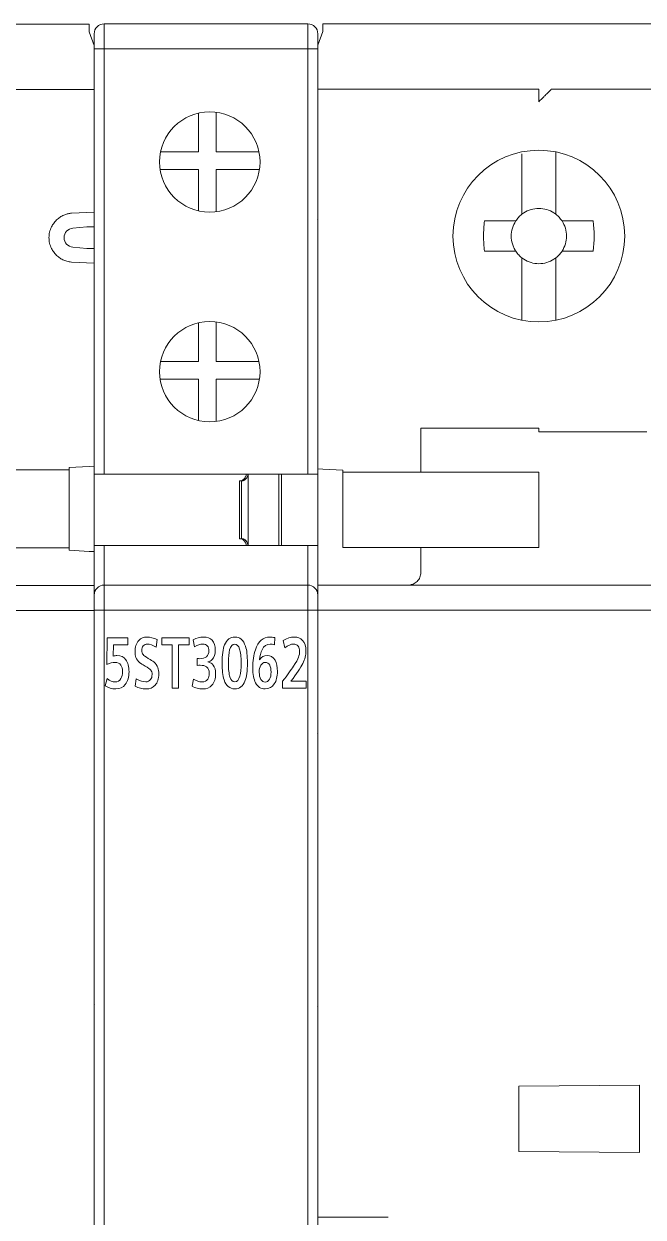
# Model space of a CAD drawing. Header units: millimetres. Extents: x 1359 to 3577, y 1336 to 3557.
# Drawn here: x 2959.39 to 2984.04, y 2729.83 to 2777.34 of the extents above; entities that cross this region are included whole.
import ezdxf

# ---------------------------------------------------------------- set-up
doc = ezdxf.new("R2010")
doc.units = ezdxf.units.MM
doc.layers.add('000-PI-Oprema', color=30, linetype='Continuous', lineweight=5)

msp = doc.modelspace()

# ---------------------------------------------------------------- linework, layer by layer
at = {"layer": '000-PI-Oprema', "color": 0, "lineweight": 0}
for p, q in [((2957.211, 2777.331), (2961.991, 2777.331)), ((2962.191, 2776.481), (2961.991, 2777.031)), ((2971.291, 2777.043), (2971.091, 2776.494)), ((2971.291, 2777.344), (2976.091, 2777.344)), ((2976.091, 2777.344), (2983.711, 2777.344)), ((2983.711, 2777.344), (2988.491, 2777.344)), ((2962.191, 2776.481), (2962.191, 2773.881)), ((2971.091, 2776.494), (2971.091, 2773.894)), ((2953.891, 2774.731), (2962.191, 2774.731)), ((2979.891, 2774.744), (2971.091, 2774.744)), ((2980.391, 2774.744), (2988.491, 2774.744)), ((2962.191, 2773.881), (2962.191, 2770.161)), ((2971.091, 2773.894), (2971.091, 2759.623)), ((2979.216, 2772.17), (2979.216, 2770.05)), ((2980.566, 2772.17), (2980.566, 2772.245)), ((2980.566, 2770.05), (2980.566, 2772.17)), ((2962.191, 2769.844), (2961.285, 2769.806)), ((2979.216, 2769.763), (2979.216, 2770.05)), ((2980.566, 2769.763), (2980.566, 2770.05)), ((2971.091, 2769.544), (2971.086, 2769.53)), ((2977.727, 2769.494), (2978.585, 2769.494)), ((2981.197, 2769.494), (2982.055, 2769.494)), ((2961.891, 2769.257), (2961.337, 2769.209)), ((2962.191, 2769.257), (2962.191, 2768.405)), ((2961.891, 2768.405), (2961.337, 2768.454)), ((2977.727, 2768.294), (2978.585, 2768.294)), ((2979.216, 2767.738), (2979.216, 2768.025)), ((2980.566, 2767.738), (2980.566, 2768.025)), ((2982.055, 2768.294), (2981.197, 2768.294)), ((2961.285, 2767.856), (2962.191, 2767.818)), ((2962.191, 2767.501), (2962.191, 2759.734)), ((2979.216, 2767.738), (2979.216, 2765.618)), ((2980.566, 2765.618), (2980.566, 2767.738)), ((2979.216, 2765.618), (2979.216, 2765.543)), ((2980.566, 2765.543), (2980.566, 2765.618)), ((2971.091, 2763.594), (2971.086, 2763.599)), ((2962.196, 2763.381), (2962.191, 2763.381)), ((2975.191, 2761.244), (2979.891, 2761.244)), ((2975.191, 2759.494), (2975.191, 2761.244)), ((2979.891, 2761.244), (2979.891, 2761.094)), ((2979.891, 2761.094), (2984.191, 2761.094)), ((2961.191, 2759.581), (2958.091, 2759.581)), ((2961.991, 2759.723), (2961.191, 2759.681)), ((2961.191, 2759.581), (2961.191, 2759.681)), ((2961.191, 2756.481), (2961.191, 2759.581)), ((2962.191, 2759.734), (2961.991, 2759.723)), ((2962.191, 2759.734), (2962.191, 2756.329)), ((2971.291, 2759.612), (2971.091, 2759.623)), ((2971.091, 2755.418), (2971.091, 2759.594)), ((2971.291, 2759.612), (2972.091, 2759.57)), ((2972.091, 2759.57), (2972.091, 2759.494)), ((2972.091, 2759.494), (2975.191, 2759.494)), ((2972.091, 2759.494), (2972.091, 2756.494)), ((2975.191, 2759.494), (2975.591, 2759.494)), ((2975.591, 2759.494), (2979.891, 2759.494)), ((2979.891, 2759.494), (2979.891, 2756.494)), ((2962.191, 2758.781), (2962.196, 2758.781)), ((2971.086, 2758.589), (2971.091, 2758.594)), ((2961.191, 2756.481), (2958.091, 2756.481)), ((2961.191, 2756.381), (2961.191, 2756.481)), ((2972.091, 2756.494), (2975.191, 2756.494)), ((2975.591, 2756.494), (2975.191, 2756.494)), ((2975.191, 2756.494), (2975.191, 2755.494)), ((2979.891, 2756.494), (2975.591, 2756.494)), ((2961.991, 2756.339), (2961.191, 2756.381)), ((2961.991, 2756.339), (2962.191, 2756.329)), ((2962.191, 2756.329), (2962.191, 2754.131)), ((2971.091, 2754.144), (2971.091, 2755.418)), ((2962.191, 2754.981), (2944.591, 2754.981)), ((2971.091, 2754.994), (2988.691, 2754.994)), ((2962.191, 2754.131), (2962.191, 2729.964)), ((2971.091, 2729.827), (2971.091, 2754.144)), ((2961.991, 2753.981), (2944.591, 2753.986)), ((2961.991, 2753.981), (2962.191, 2753.981)), ((2988.491, 2753.994), (2971.091, 2753.994)), ((2962.191, 2749.281), (2962.196, 2749.281)), ((2971.086, 2749.089), (2971.091, 2749.094)), ((2971.091, 2747.544), (2971.086, 2747.544)), ((2962.196, 2746.936), (2962.191, 2746.931)), ((2971.091, 2746.944), (2971.086, 2746.949)), ((2971.091, 2739.842), (2971.089, 2739.847)), ((2962.191, 2739.531), (2962.196, 2739.526)), ((2962.191, 2738.281), (2962.196, 2738.295)), ((2971.086, 2738.208), (2971.091, 2738.194)), ((2979.091, 2735.044), (2983.891, 2735.086)), ((2983.891, 2735.086), (2983.891, 2732.402)), ((2979.091, 2732.444), (2979.091, 2735.044)), ((2983.891, 2732.402), (2979.091, 2732.444)), ((2971.291, 2729.827), (2971.091, 2729.827)), ((2971.291, 2729.827), (2973.891, 2729.827))]:
    msp.add_line(p, q, dxfattribs=at)
at = {"layer": '000-PI-Oprema', "color": 0, "linetype": 'ByBlock', "lineweight": 0}
for p, q in [((2962.191, 2776.344), (2962.191, 2776.944)), ((2962.591, 2777.344), (2970.691, 2777.344)), ((2962.591, 2776.344), (2962.591, 2777.344)), ((2970.691, 2776.344), (2970.691, 2777.344)), ((2971.091, 2776.944), (2971.091, 2776.344)), ((2962.191, 2759.419), (2962.191, 2776.344)), ((2962.591, 2776.344), (2962.191, 2776.344)), ((2962.591, 2759.419), (2962.591, 2776.344)), ((2962.591, 2776.344), (2970.691, 2776.344)), ((2970.691, 2759.419), (2970.691, 2776.344)), ((2971.091, 2776.344), (2970.691, 2776.344)), ((2971.091, 2776.344), (2971.091, 2759.419)), ((2966.34, 2773.792), (2966.34, 2772.244)), ((2967.04, 2773.828), (2967.04, 2772.244)), ((2964.832, 2772.244), (2966.34, 2772.244)), ((2967.04, 2772.244), (2968.751, 2772.244)), ((2964.814, 2771.544), (2966.34, 2771.544)), ((2966.34, 2771.544), (2966.34, 2769.895)), ((2967.04, 2769.86), (2967.04, 2771.544)), ((2968.769, 2771.544), (2967.04, 2771.544)), ((2966.34, 2765.442), (2966.34, 2763.894)), ((2967.04, 2765.478), (2967.04, 2763.894)), ((2964.832, 2763.894), (2966.34, 2763.894)), ((2967.04, 2763.894), (2968.751, 2763.894)), ((2966.34, 2763.194), (2964.814, 2763.194)), ((2966.34, 2763.194), (2966.34, 2761.545)), ((2968.769, 2763.194), (2967.04, 2763.194)), ((2967.04, 2761.51), (2967.04, 2763.194)), ((2962.591, 2759.419), (2962.191, 2759.419)), ((2962.191, 2759.144), (2962.191, 2759.419)), ((2970.691, 2759.419), (2962.591, 2759.419)), ((2968.314, 2759.419), (2968.314, 2756.569)), ((2969.536, 2756.569), (2969.536, 2759.419)), ((2969.641, 2759.419), (2969.641, 2756.569)), ((2971.091, 2759.419), (2970.691, 2759.419)), ((2971.091, 2759.419), (2971.091, 2756.569)), ((2962.191, 2756.569), (2962.191, 2759.144)), ((2967.981, 2756.844), (2967.981, 2759.144)), ((2967.981, 2759.144), (2968.052, 2759.144)), ((2968.052, 2756.844), (2968.052, 2759.144)), ((2968.067, 2759.144), (2968.052, 2759.144)), ((2962.191, 2754.594), (2962.191, 2756.569)), ((2962.191, 2756.569), (2962.591, 2756.569)), ((2970.691, 2756.569), (2962.591, 2756.569)), ((2962.591, 2756.569), (2962.591, 2754.994)), ((2968.052, 2756.844), (2967.981, 2756.844)), ((2968.067, 2756.844), (2968.052, 2756.844)), ((2970.691, 2756.569), (2971.091, 2756.569)), ((2970.691, 2754.994), (2970.691, 2756.569)), ((2971.091, 2756.569), (2971.091, 2754.594)), ((2962.191, 2753.994), (2962.191, 2754.594)), ((2970.691, 2754.994), (2962.591, 2754.994)), ((2962.591, 2753.994), (2962.591, 2754.994)), ((2970.691, 2753.994), (2970.691, 2754.994)), ((2971.091, 2754.594), (2971.091, 2753.994)), ((2962.191, 2727.383), (2962.191, 2753.994)), ((2962.591, 2753.994), (2962.191, 2753.994)), ((2962.591, 2727.638), (2962.591, 2753.994)), ((2970.691, 2753.994), (2962.591, 2753.994)), ((2971.091, 2753.994), (2970.691, 2753.994)), ((2970.691, 2727.638), (2970.691, 2753.994)), ((2971.091, 2753.994), (2971.091, 2727.383)), ((2971.091, 2753.994), (2971.091, 2727.383)), ((2962.69, 2751.836), (2962.713, 2752.894)), ((2962.713, 2752.894), (2963.524, 2752.894)), ((2963.524, 2752.894), (2963.524, 2752.612)), ((2964.701, 2752.826), (2964.651, 2752.529)), ((2964.88, 2752.612), (2964.88, 2752.894)), ((2964.88, 2752.894), (2965.973, 2752.894)), ((2965.973, 2752.894), (2965.973, 2752.612)), ((2966.183, 2752.537), (2966.134, 2752.819)), ((2969.384, 2752.904), (2969.364, 2752.61)), ((2969.778, 2752.496), (2969.717, 2752.787)), ((2962.955, 2752.612), (2962.943, 2752.166)), ((2963.524, 2752.612), (2962.955, 2752.612)), ((2965.298, 2752.612), (2964.88, 2752.612)), ((2965.298, 2750.894), (2965.298, 2752.612)), ((2965.973, 2752.612), (2965.549, 2752.612)), ((2965.549, 2752.612), (2965.549, 2750.894)), ((2966.285, 2751.799), (2966.285, 2752.071)), ((2962.632, 2750.984), (2962.701, 2751.272)), ((2963.823, 2750.964), (2963.859, 2751.269)), ((2966.091, 2750.966), (2966.143, 2751.252)), ((2965.549, 2750.894), (2965.298, 2750.894)), ((2969.692, 2750.894), (2969.692, 2751.172)), ((2970.632, 2750.894), (2969.692, 2750.894)), ((2970.024, 2751.176), (2970.632, 2751.176)), ((2970.632, 2751.176), (2970.632, 2750.894))]:
    msp.add_line(p, q, dxfattribs=at)
for centre in [(2966.791, 2771.844), (2966.791, 2763.494)]:
    msp.add_circle(centre, 2, dxfattribs=at)
at = {"layer": '000-PI-Oprema', "color": 0, "lineweight": 0}
msp.add_circle((2979.891, 2768.894), 3.418, dxfattribs=at)
at = {"layer": '000-PI-Oprema', "color": 0, "linetype": 'ByBlock', "lineweight": 0}
for centre, start, end in [((2962.591, 2776.944), 90, 180), ((2970.691, 2776.944), 0, 90), ((2962.591, 2754.594), 90, 180), ((2970.691, 2754.594), 0, 90)]:
    msp.add_arc(centre, 0.4, start, end, dxfattribs=at)
at = {"layer": '000-PI-Oprema', "color": 0, "lineweight": 0}
for start, end in [(123.0557, 133.0681), (46.9319, 56.9443), (136.9319, 146.9443), (135, 136.9319), (45, 46.9319), (43.0681, 45), (33.0557, 43.0681), (213.0557, 223.0681), (226.9319, 236.9443), (303.0557, 313.0681), (313.0681, 315), (315, 316.9319), (316.9319, 326.9443)]:
    msp.add_arc((2979.891, 2768.894), 1.1, start, end, dxfattribs=at)
for points, knots in [([(2961.991, 2777.031), (2961.991, 2777.088), (2961.991, 2777.141), (2961.991, 2777.277), (2961.991, 2777.331), (2961.991, 2777.331)], [0.262243, 0.262243, 0.262243, 0.262243, 0.5, 0.5, 1, 1, 1, 1]), ([(2971.291, 2777.043), (2971.291, 2777.069), (2971.291, 2777.124), (2971.291, 2777.199), (2971.291, 2777.265), (2971.291, 2777.31), (2971.291, 2777.339), (2971.291, 2777.342), (2971.291, 2777.344)], [0.2613825, 0.2613825, 0.2613825, 0.2613825, 0.3685854, 0.5000663, 0.6285535, 0.7600358, 0.8779631, 1, 1, 1, 1]), ([(2979.891, 2774.744), (2979.891, 2774.743), (2979.891, 2774.741), (2979.891, 2774.729), (2979.891, 2774.706), (2979.891, 2774.665), (2979.891, 2774.6), (2979.891, 2774.521), (2979.891, 2774.432), (2979.891, 2774.339), (2979.891, 2774.276), (2979.891, 2774.244)], [0, 0, 0, 0, 0.080758, 0.160392, 0.240099, 0.368585, 0.500066, 0.628554, 0.760036, 0.877963, 1, 1, 1, 1]), ([(2980.391, 2774.744), (2980.391, 2774.743), (2980.389, 2774.742), (2980.38, 2774.733), (2980.365, 2774.718), (2980.344, 2774.697), (2980.317, 2774.67), (2980.284, 2774.636), (2980.237, 2774.589), (2980.17, 2774.523), (2980.089, 2774.441), (2979.994, 2774.347), (2979.929, 2774.282), (2979.891, 2774.244)], [0, 0, 0, 0, 0.056117, 0.113833, 0.173777, 0.236509, 0.302522, 0.372235, 0.446007, 0.56933, 0.712859, 0.83153, 1, 1, 1, 1]), ([(2961.285, 2767.856), (2961.254, 2767.86), (2961.194, 2767.867), (2961.105, 2767.888), (2960.994, 2767.924), (2960.865, 2767.987), (2960.72, 2768.092), (2960.588, 2768.231), (2960.479, 2768.408), (2960.407, 2768.611), (2960.383, 2768.831), (2960.407, 2769.052), (2960.479, 2769.254), (2960.588, 2769.432), (2960.719, 2769.57), (2960.865, 2769.676), (2961.008, 2769.744), (2961.149, 2769.789), (2961.239, 2769.8), (2961.285, 2769.806)], [0, 0, 0, 0, 0.031513, 0.062833, 0.094232, 0.152293, 0.210532, 0.279327, 0.348301, 0.424071, 0.50002, 0.57579, 0.651739, 0.720534, 0.789508, 0.84757, 0.905809, 0.95275, 1, 1, 1, 1]), ([(2962.191, 2770.16), (2962.191, 2770.16), (2962.191, 2770.158), (2962.191, 2770.145), (2962.191, 2770.123), (2962.191, 2770.084), (2962.191, 2770.014), (2962.191, 2769.901), (2962.191, 2769.763), (2962.191, 2769.606), (2962.191, 2769.435), (2962.191, 2769.316), (2962.191, 2769.257)], [0, 0, 0, 0, 0.062572, 0.124512, 0.186422, 0.248903, 0.373491, 0.498598, 0.623567, 0.749199, 0.874318, 1, 1, 1, 1]), ([(2980.491, 2769.816), (2980.314, 2769.931), (2980.103, 2769.994), (2979.68, 2769.994), (2979.469, 2769.931), (2979.291, 2769.816)], [0, 0, 0, 0, 0.5, 0.5, 1, 1, 1, 1]), ([(2977.727, 2769.494), (2977.703, 2769.295), (2977.679, 2768.894), (2977.703, 2768.493), (2977.728, 2768.294), (2977.727, 2768.294)], [-0.000008, -0.000008, -0.000008, -0.000008, 0.499992, 0.999992, 1, 1, 1, 1]), ([(2981.197, 2769.494), (2981.13, 2769.494), (2981.005, 2769.494), (2980.874, 2769.494), (2980.813, 2769.494)], [0, 0, 0, 0, 0.54278, 1, 1, 1, 1]), ([(2961.337, 2768.454), (2961.244, 2768.462), (2961.154, 2768.506), (2961.028, 2768.644), (2960.991, 2768.738), (2960.991, 2768.925), (2961.028, 2769.018), (2961.154, 2769.156), (2961.244, 2769.2), (2961.337, 2769.209)], [0, 0, 0, 0, 0.25, 0.25, 0.5, 0.5, 0.75, 0.75, 1, 1, 1, 1]), ([(2962.191, 2769.257), (2962.191, 2769.257), (2962.159, 2769.257), (2962.048, 2769.257), (2961.97, 2769.257), (2961.891, 2769.257)], [0, 0, 0, 0, 0.5, 0.5, 1, 1, 1, 1]), ([(2978.969, 2768.294), (2978.971, 2768.295), (2978.969, 2768.294), (2978.969, 2768.294), (2978.969, 2768.294), (2978.969, 2768.295), (2978.969, 2768.295), (2978.968, 2768.296), (2978.966, 2768.299), (2978.963, 2768.304), (2978.957, 2768.314), (2978.945, 2768.333), (2978.922, 2768.373), (2978.88, 2768.456), (2978.815, 2768.63), (2978.791, 2768.788), (2978.791, 2768.894)], [0, 0, 0, 0, 0.000244, 0.000244, 0.000488, 0.000977, 0.001953, 0.003906, 0.007813, 0.015625, 0.03125, 0.0625, 0.125, 0.25, 0.5, 1, 1, 1, 1]), ([(2962.191, 2768.405), (2962.191, 2768.405), (2962.162, 2768.405), (2962.045, 2768.405), (2961.962, 2768.405), (2961.891, 2768.405)], [0, 0, 0, 0, 0.5, 0.5, 1, 1, 1, 1]), ([(2962.191, 2768.405), (2962.191, 2768.376), (2962.191, 2768.316), (2962.191, 2768.229), (2962.191, 2768.142), (2962.191, 2768.031), (2962.191, 2767.899), (2962.191, 2767.762), (2962.191, 2767.648), (2962.191, 2767.566), (2962.191, 2767.512), (2962.191, 2767.505), (2962.191, 2767.502)], [0, 0, 0, 0, 0.06314, 0.125631, 0.188079, 0.251095, 0.376332, 0.501694, 0.62641, 0.751388, 0.875439, 1, 1, 1, 1]), ([(2978.585, 2768.294), (2978.653, 2768.294), (2978.777, 2768.294), (2978.909, 2768.294), (2978.969, 2768.294)], [0, 0, 0, 0, 0.54278, 1, 1, 1, 1]), ([(2979.291, 2767.972), (2979.469, 2767.857), (2979.68, 2767.794), (2980.103, 2767.794), (2980.314, 2767.857), (2980.491, 2767.972)], [0, 0, 0, 0, 0.5, 0.5, 1, 1, 1, 1]), ([(2981.197, 2768.294), (2981.13, 2768.294), (2981.006, 2768.294), (2980.874, 2768.294), (2980.813, 2768.294)], [0, 0, 0, 0, 0.540007, 1, 1, 1, 1]), ([(2974.691, 2754.994), (2974.712, 2754.995), (2974.749, 2754.996), (2974.802, 2755.006), (2974.845, 2755.018), (2974.902, 2755.039), (2974.97, 2755.075), (2975.047, 2755.138), (2975.109, 2755.214), (2975.156, 2755.303), (2975.186, 2755.397), (2975.189, 2755.462), (2975.191, 2755.494)], [0, 0, 0, 0, 0.090538, 0.168629, 0.234274, 0.28748, 0.430983, 0.554467, 0.680811, 0.79553, 0.900937, 1, 1, 1, 1]), ([(2962.191, 2754.131), (2962.191, 2754.13), (2962.191, 2754.128), (2962.191, 2754.113), (2962.191, 2754.085), (2962.191, 2754.041), (2962.191, 2754.001), (2962.191, 2753.981)], [0, 0, 0, 0, 0.169382, 0.332374, 0.500748, 0.7482, 1, 1, 1, 1])]:
    msp.add_open_spline(points, degree=3, knots=knots, dxfattribs=at)
for points in [[(2978.969, 2769.494), (2978.835, 2769.494), (2978.709, 2769.494), (2978.585, 2769.494)], [(2978.791, 2768.894), (2978.791, 2769.105), (2978.854, 2769.317), (2978.969, 2769.494)], [(2979.113, 2769.672), (2979.122, 2769.681), (2979.131, 2769.689), (2979.14, 2769.698)], [(2980.991, 2768.894), (2980.991, 2769.106), (2980.929, 2769.317), (2980.813, 2769.494)], [(2982.055, 2768.294), (2982.103, 2768.692), (2982.103, 2769.096), (2982.055, 2769.494)], [(2980.813, 2768.294), (2980.929, 2768.471), (2980.991, 2768.682), (2980.991, 2768.894)], [(2979.113, 2768.116), (2979.105, 2768.125), (2979.096, 2768.134), (2979.088, 2768.143)], [(2979.14, 2768.09), (2979.131, 2768.099), (2979.122, 2768.107), (2979.113, 2768.116)]]:
    msp.add_open_spline(points, degree=3, dxfattribs=at)
at = {"layer": '000-PI-Oprema', "color": 0, "linetype": 'ByBlock', "lineweight": 0}
for points, knots in [([(2967.987, 2759.144), (2968.007, 2759.144), (2968.048, 2759.15), (2968.109, 2759.18), (2968.165, 2759.227), (2968.209, 2759.289), (2968.236, 2759.355), (2968.244, 2759.4), (2968.245, 2759.419)], [0, 0, 0, 0, 0.175589, 0.351177, 0.526766, 0.702354, 0.877943, 1, 1, 1, 1]), ([(2968.313, 2759.419), (2968.312, 2759.407), (2968.311, 2759.395), (2968.307, 2759.373), (2968.304, 2759.363), (2968.298, 2759.343), (2968.295, 2759.334), (2968.284, 2759.306), (2968.275, 2759.288), (2968.259, 2759.263), (2968.253, 2759.255), (2968.241, 2759.239), (2968.228, 2759.224), (2968.215, 2759.212), (2968.201, 2759.199), (2968.194, 2759.194), (2968.173, 2759.178), (2968.159, 2759.169), (2968.137, 2759.16), (2968.13, 2759.157), (2968.116, 2759.152), (2968.11, 2759.15), (2968.09, 2759.145), (2968.078, 2759.144), (2968.067, 2759.144)], [0, 0, 0, 0, 0.078296, 0.078296, 0.144132, 0.144132, 0.209968, 0.209968, 0.34164, 0.34164, 0.407476, 0.407476, 0.473312, 0.539148, 0.539148, 0.604984, 0.604984, 0.736656, 0.736656, 0.802492, 0.802492, 0.868328, 0.868328, 1, 1, 1, 1]), ([(2968.245, 2756.569), (2968.244, 2756.588), (2968.236, 2756.633), (2968.209, 2756.699), (2968.165, 2756.761), (2968.109, 2756.808), (2968.048, 2756.837), (2968.007, 2756.844), (2967.987, 2756.844)], [0, 0, 0, 0, 0.122057, 0.297646, 0.473234, 0.648823, 0.824411, 1, 1, 1, 1]), ([(2968.067, 2756.844), (2968.078, 2756.844), (2968.09, 2756.843), (2968.11, 2756.838), (2968.116, 2756.836), (2968.13, 2756.831), (2968.137, 2756.828), (2968.159, 2756.818), (2968.173, 2756.81), (2968.194, 2756.794), (2968.201, 2756.789), (2968.215, 2756.777), (2968.228, 2756.763), (2968.241, 2756.749), (2968.253, 2756.733), (2968.259, 2756.725), (2968.275, 2756.7), (2968.284, 2756.682), (2968.295, 2756.654), (2968.298, 2756.644), (2968.304, 2756.625), (2968.307, 2756.615), (2968.311, 2756.593), (2968.312, 2756.581), (2968.313, 2756.569)], [0, 0, 0, 0, 0.131674, 0.131674, 0.197511, 0.197511, 0.263348, 0.263348, 0.395022, 0.395022, 0.460859, 0.460859, 0.526697, 0.592534, 0.592534, 0.658371, 0.658371, 0.790045, 0.790045, 0.855882, 0.855882, 0.921719, 0.921719, 1, 1, 1, 1]), ([(2963.854, 2752.112), (2963.83, 2752.177), (2963.818, 2752.252), (2963.818, 2752.531), (2963.867, 2752.68), (2964.046, 2752.881), (2964.158, 2752.927), (2964.418, 2752.927), (2964.551, 2752.893), (2964.701, 2752.826)], [0, 0, 0, 0, 0.147499, 0.147499, 0.478915, 0.478915, 0.764253, 0.764253, 1, 1, 1, 1]), ([(2966.134, 2752.819), (2966.266, 2752.891), (2966.402, 2752.927), (2966.687, 2752.927), (2966.799, 2752.883), (2966.967, 2752.707), (2967.01, 2752.577), (2967.01, 2752.241), (2966.967, 2752.113), (2966.882, 2752.026)], [0, 0, 0, 0, 0.239001, 0.239001, 0.484461, 0.484461, 0.74061, 0.74061, 1, 1, 1, 1]), ([(2967.362, 2751.219), (2967.308, 2751.383), (2967.281, 2751.607), (2967.281, 2752.214), (2967.314, 2752.454), (2967.464, 2752.823), (2967.602, 2752.927), (2967.991, 2752.927), (2968.131, 2752.806), (2968.266, 2752.406), (2968.291, 2752.182), (2968.291, 2751.576), (2968.259, 2751.335), (2968.109, 2750.965), (2967.973, 2750.862), (2967.585, 2750.862), (2967.441, 2750.982), (2967.362, 2751.219)], [0, 0, 0, 0, 0.102607, 0.102607, 0.215344, 0.215344, 0.359602, 0.359602, 0.508449, 0.508449, 0.605424, 0.605424, 0.712738, 0.712738, 0.850747, 0.850747, 1, 1, 1, 1]), ([(2968.776, 2752.022), (2968.855, 2752.136), (2968.954, 2752.194), (2969.207, 2752.194), (2969.311, 2752.129), (2969.452, 2751.892), (2969.484, 2751.745), (2969.484, 2751.352), (2969.443, 2751.186), (2969.273, 2750.928), (2969.152, 2750.862), (2968.825, 2750.862), (2968.698, 2750.94), (2968.541, 2751.241), (2968.503, 2751.441), (2968.503, 2751.979), (2968.538, 2752.22), (2968.72, 2752.759), (2968.915, 2752.927), (2969.242, 2752.927), (2969.305, 2752.919), (2969.384, 2752.904)], [0, 0, 0, 0, 0.089461, 0.089461, 0.19129, 0.19129, 0.276772, 0.276772, 0.371724, 0.371724, 0.473605, 0.473605, 0.585698, 0.585698, 0.686027, 0.686027, 0.793303, 0.793303, 0.969646, 0.969646, 1, 1, 1, 1]), ([(2969.717, 2752.787), (2969.859, 2752.88), (2970.004, 2752.927), (2970.292, 2752.927), (2970.404, 2752.882), (2970.576, 2752.694), (2970.621, 2752.555), (2970.621, 2752.208), (2970.579, 2752.044), (2970.404, 2751.699), (2970.247, 2751.464), (2970.024, 2751.176)], [0, 0, 0, 0, 0.197997, 0.197997, 0.390323, 0.390323, 0.600635, 0.600635, 0.791326, 0.791326, 1, 1, 1, 1]), ([(2964.135, 2752.228), (2964.169, 2752.187), (2964.237, 2752.135), (2964.446, 2752.016), (2964.52, 2751.969), (2964.639, 2751.872), (2964.693, 2751.797), (2964.747, 2751.638), (2964.76, 2751.556), (2964.76, 2751.263), (2964.711, 2751.11), (2964.525, 2750.909), (2964.404, 2750.862), (2964.111, 2750.862), (2963.968, 2750.896), (2963.823, 2750.964)], [0, 0, 0, 0, 0.06591, 0.06591, 0.134283, 0.134283, 0.266631, 0.266631, 0.375393, 0.375393, 0.604525, 0.604525, 0.8097, 0.8097, 1, 1, 1, 1]), ([(2964.145, 2752.576), (2964.102, 2752.529), (2964.081, 2752.468), (2964.081, 2752.326), (2964.099, 2752.272), (2964.135, 2752.228)], [0, 0, 0, 0, 0.539326, 0.539326, 1, 1, 1, 1]), ([(2964.651, 2752.529), (2964.518, 2752.605), (2964.404, 2752.644), (2964.24, 2752.644), (2964.185, 2752.622), (2964.145, 2752.576)], [0, 0, 0, 0, 0.576744, 0.576744, 1, 1, 1, 1]), ([(2966.693, 2752.575), (2966.651, 2752.623), (2966.59, 2752.647), (2966.419, 2752.647), (2966.31, 2752.61), (2966.183, 2752.537)], [0, 0, 0, 0, 0.463252, 0.463252, 1, 1, 1, 1]), ([(2966.285, 2752.071), (2966.321, 2752.067), (2966.353, 2752.064), (2966.506, 2752.064), (2966.598, 2752.09), (2966.723, 2752.198), (2966.757, 2752.276), (2966.757, 2752.46), (2966.735, 2752.526), (2966.693, 2752.575)], [0, 0, 0, 0, 0.066415, 0.066415, 0.367554, 0.367554, 0.712028, 0.712028, 1, 1, 1, 1]), ([(2967.989, 2751.371), (2968.022, 2751.49), (2968.038, 2751.664), (2968.038, 2752.149), (2968.019, 2752.333), (2967.938, 2752.58), (2967.872, 2752.644), (2967.691, 2752.644), (2967.624, 2752.567), (2967.551, 2752.3), (2967.535, 2752.126), (2967.535, 2751.64), (2967.554, 2751.455), (2967.636, 2751.209), (2967.701, 2751.144), (2967.88, 2751.144), (2967.948, 2751.221), (2967.989, 2751.371)], [0, 0, 0, 0, 0.111532, 0.111532, 0.232718, 0.232718, 0.368116, 0.368116, 0.509326, 0.509326, 0.615302, 0.615302, 0.730693, 0.730693, 0.859368, 0.859368, 1, 1, 1, 1]), ([(2969.364, 2752.61), (2969.297, 2752.635), (2969.241, 2752.647), (2969.057, 2752.647), (2968.948, 2752.571), (2968.82, 2752.31), (2968.788, 2752.178), (2968.776, 2752.022)], [0, 0, 0, 0, 0.154498, 0.154498, 0.648893, 0.648893, 1, 1, 1, 1]), ([(2969.692, 2751.172), (2969.883, 2751.415), (2970.027, 2751.613), (2970.227, 2751.92), (2970.293, 2752.039), (2970.353, 2752.203), (2970.368, 2752.28), (2970.368, 2752.44), (2970.346, 2752.509), (2970.304, 2752.561)], [0, 0, 0, 0, 0.241599, 0.241599, 0.48433, 0.48433, 0.720892, 0.720892, 1, 1, 1, 1]), ([(2970.304, 2752.561), (2970.256, 2752.618), (2970.195, 2752.647), (2970.022, 2752.647), (2969.908, 2752.597), (2969.778, 2752.496)], [0, 0, 0, 0, 0.421978, 0.421978, 1, 1, 1, 1]), ([(2962.943, 2752.166), (2962.996, 2752.18), (2963.048, 2752.187), (2963.25, 2752.187), (2963.367, 2752.132), (2963.534, 2751.909), (2963.576, 2751.75), (2963.576, 2751.332), (2963.527, 2751.161), (2963.341, 2750.919), (2963.213, 2750.862), (2962.897, 2750.862), (2962.758, 2750.902), (2962.632, 2750.984)], [0, 0, 0, 0, 0.060999, 0.060999, 0.245846, 0.245846, 0.438646, 0.438646, 0.644032, 0.644032, 0.829922, 0.829922, 1, 1, 1, 1]), ([(2962.701, 2751.272), (2962.815, 2751.185), (2962.922, 2751.141), (2963.124, 2751.141), (2963.199, 2751.184), (2963.299, 2751.346), (2963.323, 2751.44), (2963.323, 2751.66), (2963.299, 2751.746), (2963.201, 2751.882), (2963.123, 2751.917), (2962.925, 2751.917), (2962.816, 2751.89), (2962.69, 2751.836)], [0, 0, 0, 0, 0.183777, 0.183777, 0.364802, 0.364802, 0.526509, 0.526509, 0.682114, 0.682114, 0.849904, 0.849904, 1, 1, 1, 1]), ([(2964.44, 2751.611), (2964.407, 2751.649), (2964.332, 2751.703), (2964.112, 2751.833), (2964.042, 2751.878), (2964.008, 2751.906)], [0, 0, 0, 0, 0.523034, 0.523034, 1, 1, 1, 1]), ([(2966.716, 2751.936), (2966.811, 2751.916), (2966.883, 2751.874), (2966.994, 2751.726), (2967.025, 2751.611), (2967.025, 2751.272), (2966.976, 2751.121), (2966.79, 2750.91), (2966.665, 2750.86), (2966.358, 2750.86), (2966.221, 2750.896), (2966.091, 2750.966)], [0, 0, 0, 0, 0.141634, 0.141634, 0.328912, 0.328912, 0.577481, 0.577481, 0.802092, 0.802092, 1, 1, 1, 1]), ([(2966.143, 2751.252), (2966.259, 2751.177), (2966.373, 2751.14), (2966.586, 2751.14), (2966.66, 2751.175), (2966.751, 2751.309), (2966.772, 2751.386), (2966.772, 2751.598), (2966.734, 2751.685), (2966.602, 2751.783), (2966.517, 2751.804), (2966.374, 2751.804), (2966.334, 2751.802), (2966.285, 2751.799)], [0, 0, 0, 0, 0.211724, 0.211724, 0.403351, 0.403351, 0.56896, 0.56896, 0.788487, 0.788487, 0.955678, 0.955678, 1, 1, 1, 1]), ([(2968.822, 2751.802), (2968.78, 2751.732), (2968.76, 2751.64), (2968.76, 2751.406), (2968.782, 2751.311), (2968.825, 2751.241)], [0, 0, 0, 0, 0.4819, 0.4819, 1, 1, 1, 1]), ([(2968.825, 2751.241), (2968.869, 2751.171), (2968.927, 2751.135), (2969.069, 2751.135), (2969.126, 2751.172), (2969.211, 2751.319), (2969.231, 2751.414), (2969.231, 2751.648), (2969.213, 2751.739), (2969.134, 2751.881), (2969.076, 2751.919), (2968.928, 2751.919), (2968.868, 2751.88), (2968.822, 2751.802)], [0, 0, 0, 0, 0.167151, 0.167151, 0.337013, 0.337013, 0.499217, 0.499217, 0.654961, 0.654961, 0.829259, 0.829259, 1, 1, 1, 1]), ([(2963.859, 2751.269), (2964.012, 2751.186), (2964.141, 2751.144), (2964.329, 2751.144), (2964.391, 2751.173), (2964.475, 2751.284), (2964.495, 2751.352), (2964.495, 2751.51), (2964.477, 2751.568), (2964.44, 2751.611)], [0, 0, 0, 0, 0.317436, 0.317436, 0.566113, 0.566113, 0.793249, 0.793249, 1, 1, 1, 1])]:
    msp.add_open_spline(points, degree=3, knots=knots, dxfattribs=at)
for points in [[(2964.008, 2751.906), (2963.934, 2751.965), (2963.883, 2752.034), (2963.854, 2752.112)], [(2966.882, 2752.026), (2966.842, 2751.983), (2966.786, 2751.954), (2966.716, 2751.936)]]:
    msp.add_open_spline(points, degree=3, dxfattribs=at)

doc.saveas('drawing.dxf')
